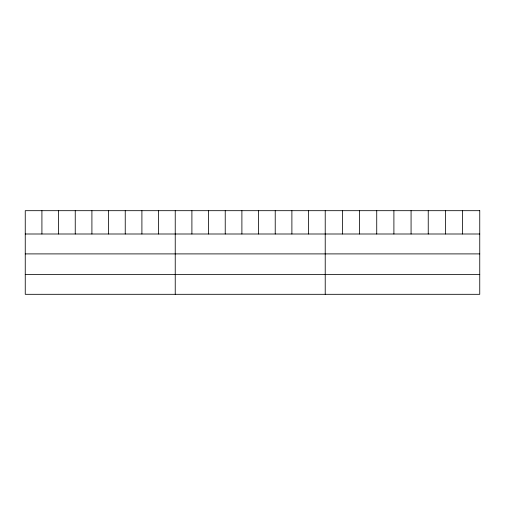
<?xml version="1.0" encoding="UTF-8"?>
<svg xmlns="http://www.w3.org/2000/svg" width="505" height="505" viewBox="0 0 505 505"><rect width="100%" height="100%" fill="white"/><g stroke="black" fill="none" stroke-linecap="round" stroke-linejoin="round"><path stroke-width="0.76" d="M25.25 233.998L479.75 233.998M25.25 253.901L479.75 253.901M25.25 274.411L479.75 274.411M462.58 210.686L462.58 233.998M445.41 210.686L445.41 233.998M428.24 210.686L428.24 233.998M411.07 210.686L411.07 233.998M393.9 210.686L393.9 233.998M376.73 210.686L376.73 233.998M359.56 210.686L359.56 233.998M342.39 210.686L342.39 233.998M325.22 210.686L325.22 294.314M308.555 210.686L308.555 233.998M291.89 210.686L291.89 233.998M275.225 210.686L275.225 233.998M258.56 210.686L258.56 233.998M241.895 210.686L241.895 233.998M225.23 210.686L225.23 233.998M208.565 210.686L208.565 233.998M191.9 210.686L191.9 233.998M175.235 210.686L175.235 294.314M158.57 210.686L158.57 233.998M141.905 210.686L141.905 233.998M125.24 210.686L125.24 233.998M108.575 210.686L108.575 233.998M91.91 210.686L91.91 233.998M75.245 210.686L75.245 233.998M58.58 210.686L58.58 233.998M41.915 210.686L41.915 233.998M479.75 210.686L25.25 210.686L25.25 294.314L479.75 294.314L479.75 210.686"/></g></svg>
